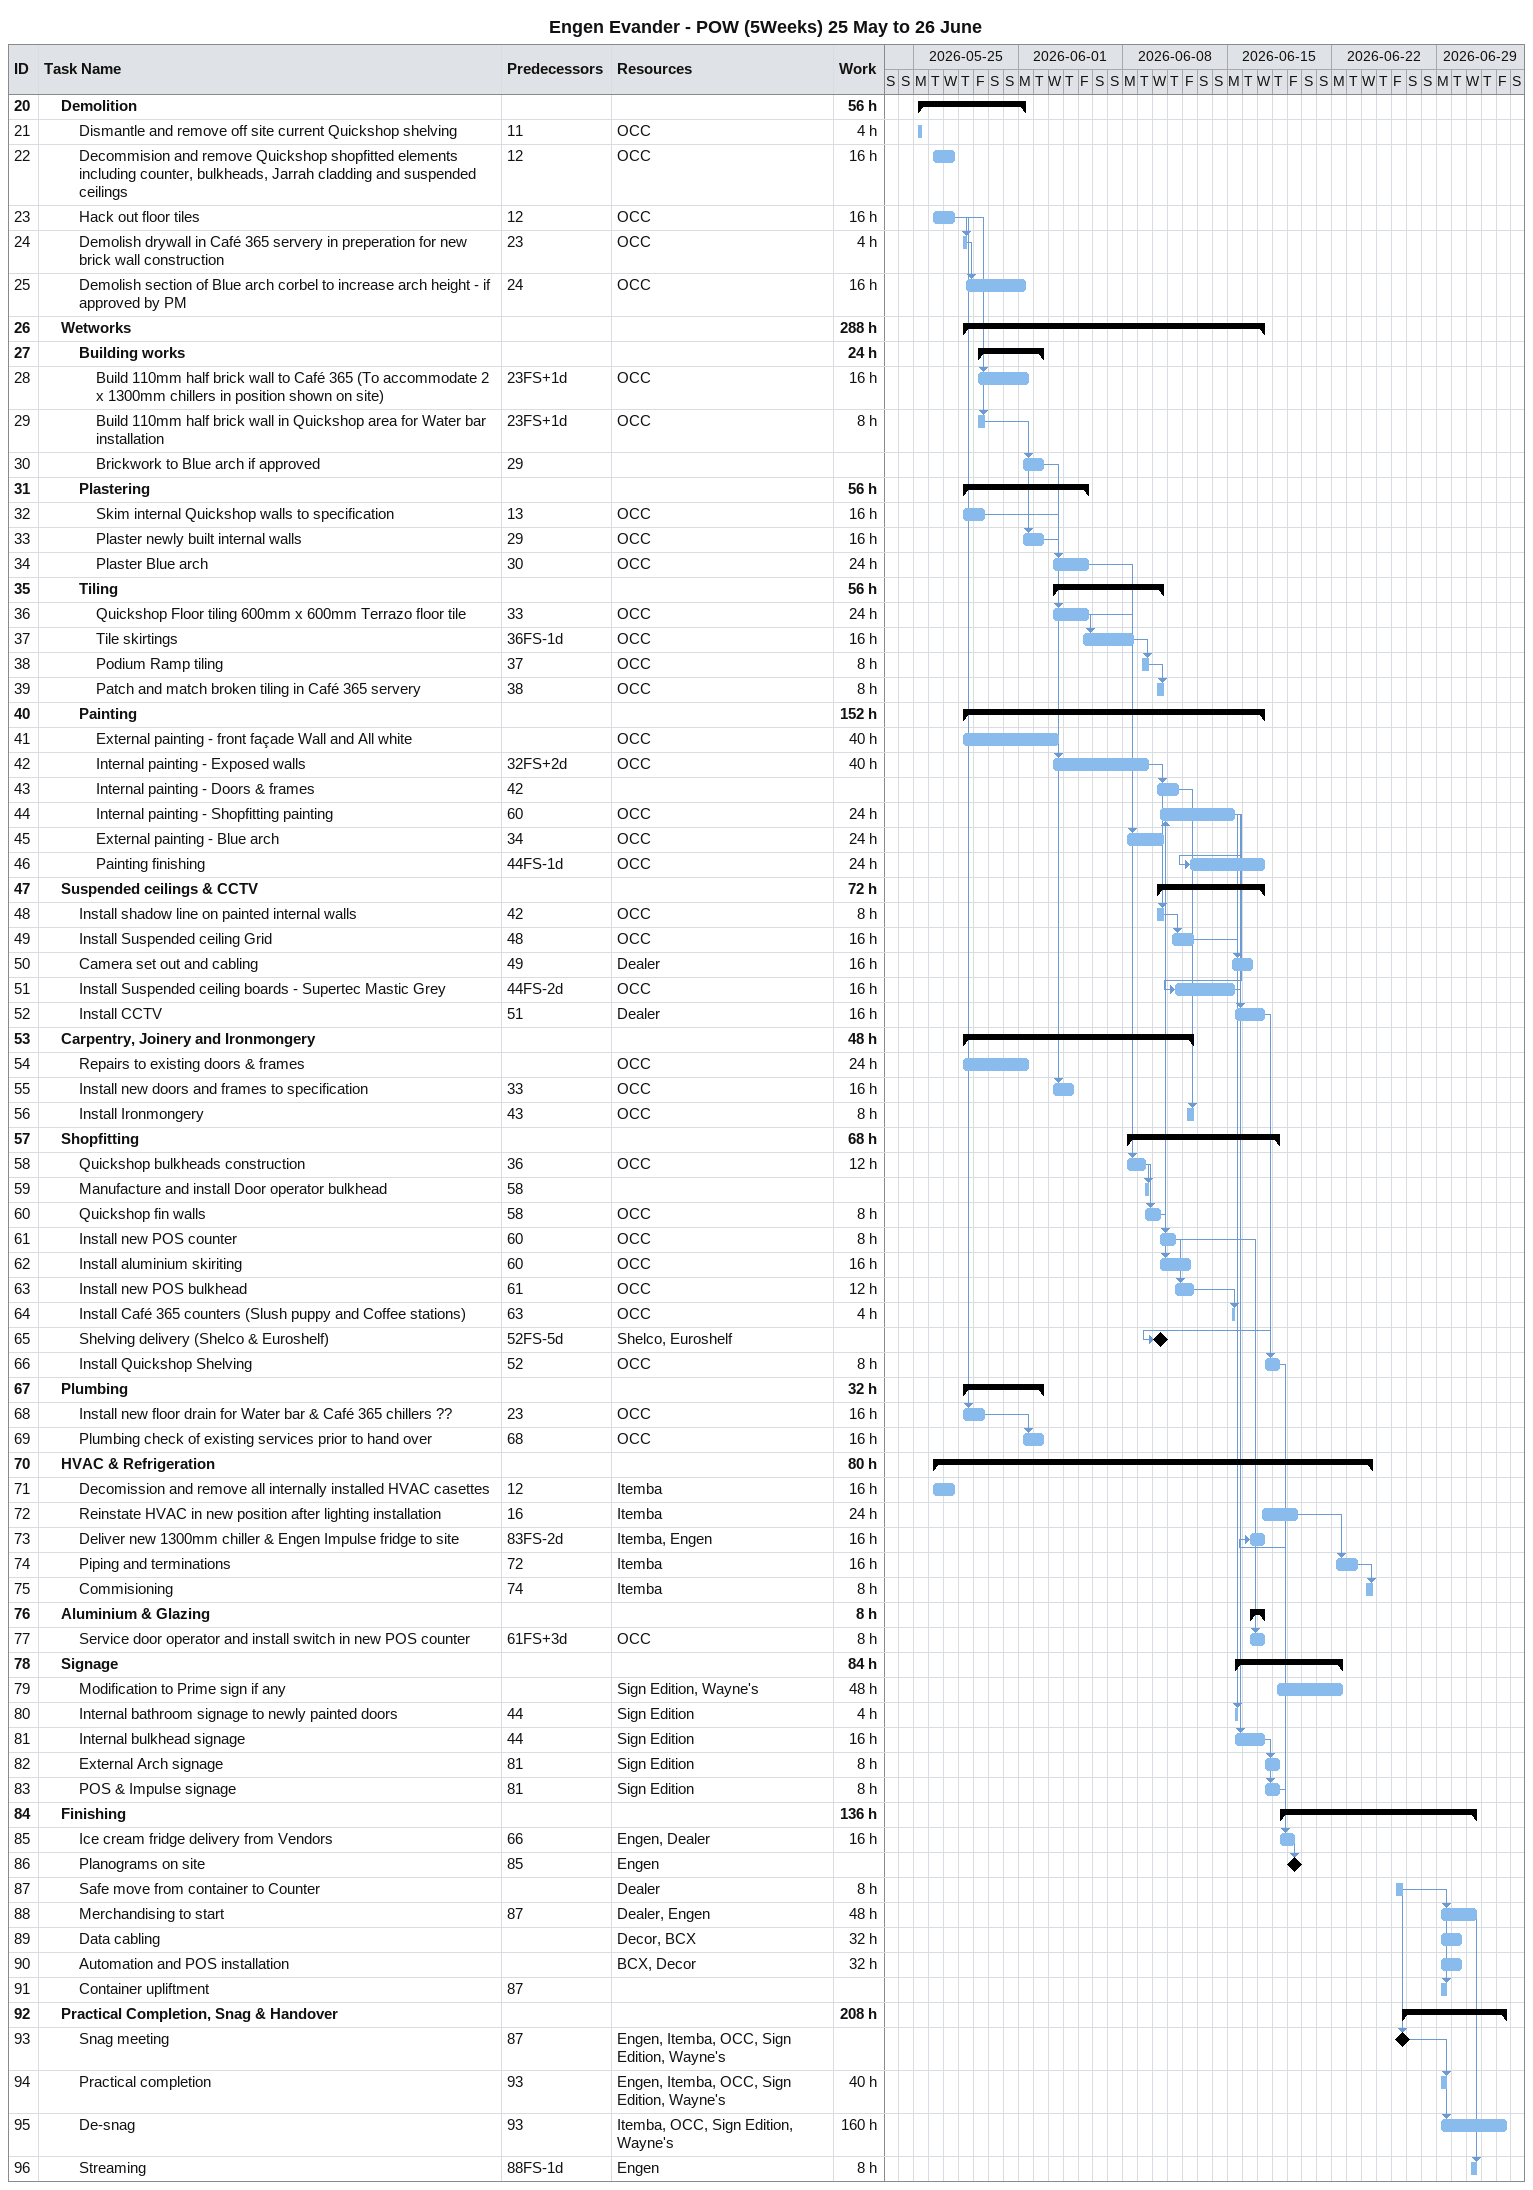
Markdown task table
Engen Evander - POW (5Weeks) 25 May to 26 June

| ID | Level | Task | Start | Finish | Predecessors | Resources | Work (h) |
|---|---|---|---|---|---|---|---|
| 20 | 2 | **Demolition** | 2026-05-25 | 2026-06-01 |  |  | 56 |
| 21 | 3 | Dismantle and remove off site current Quickshop shelving | 2026-05-25 | 2026-05-25 | 11 | OCC | 4 |
| 22 | 3 | Decommision and remove Quickshop shopfitted elements including counter, bulkheads, Jarrah cladding and suspended ceilings | 2026-05-26 | 2026-05-27 | 12 | OCC | 16 |
| 23 | 3 | Hack out floor tiles | 2026-05-26 | 2026-05-27 | 12 | OCC | 16 |
| 24 | 3 | Demolish drywall in Café 365 servery in preperation for new brick wall construction | 2026-05-28 | 2026-05-28 | 23 | OCC | 4 |
| 25 | 3 | Demolish section of Blue arch corbel to increase arch height - if approved by PM | 2026-05-28 | 2026-06-01 | 24 | OCC | 16 |
| 26 | 2 | **Wetworks** | 2026-05-28 | 2026-06-17 |  |  | 288 |
| 27 | 3 | **Building works** | 2026-05-29 | 2026-06-02 |  |  | 24 |
| 28 | 4 | Build 110mm half brick wall to Café 365 (To accommodate 2 x 1300mm chillers in position shown on site) | 2026-05-29 | 2026-06-01 | 23FS+1d | OCC | 16 |
| 29 | 4 | Build 110mm half brick wall in Quickshop area for Water bar installation | 2026-05-29 | 2026-05-29 | 23FS+1d | OCC | 8 |
| 30 | 4 | Brickwork to Blue arch if approved | 2026-06-01 | 2026-06-02 | 29 |  |  |
| 31 | 3 | **Plastering** | 2026-05-28 | 2026-06-05 |  |  | 56 |
| 32 | 4 | Skim internal Quickshop walls to specification | 2026-05-28 | 2026-05-29 | 13 | OCC | 16 |
| 33 | 4 | Plaster newly built internal walls | 2026-06-01 | 2026-06-02 | 29 | OCC | 16 |
| 34 | 4 | Plaster Blue arch | 2026-06-03 | 2026-06-05 | 30 | OCC | 24 |
| 35 | 3 | **Tiling** | 2026-06-03 | 2026-06-10 |  |  | 56 |
| 36 | 4 | Quickshop Floor tiling 600mm x 600mm Terrazo floor tile | 2026-06-03 | 2026-06-05 | 33 | OCC | 24 |
| 37 | 4 | Tile skirtings | 2026-06-05 | 2026-06-08 | 36FS-1d | OCC | 16 |
| 38 | 4 | Podium Ramp tiling | 2026-06-09 | 2026-06-09 | 37 | OCC | 8 |
| 39 | 4 | Patch and match broken tiling in Café 365 servery | 2026-06-10 | 2026-06-10 | 38 | OCC | 8 |
| 40 | 3 | **Painting** | 2026-05-28 | 2026-06-17 |  |  | 152 |
| 41 | 4 | External painting - front façade Wall and All white | 2026-05-28 | 2026-06-03 |  | OCC | 40 |
| 42 | 4 | Internal painting - Exposed walls | 2026-06-03 | 2026-06-09 | 32FS+2d | OCC | 40 |
| 43 | 4 | Internal painting - Doors & frames | 2026-06-10 | 2026-06-11 | 42 |  |  |
| 44 | 4 | Internal painting - Shopfitting painting | 2026-06-10 | 2026-06-15 | 60 | OCC | 24 |
| 45 | 4 | External painting - Blue arch | 2026-06-08 | 2026-06-10 | 34 | OCC | 24 |
| 46 | 4 | Painting finishing | 2026-06-12 | 2026-06-17 | 44FS-1d | OCC | 24 |
| 47 | 2 | **Suspended ceilings & CCTV** | 2026-06-10 | 2026-06-17 |  |  | 72 |
| 48 | 3 | Install shadow line on painted internal walls | 2026-06-10 | 2026-06-10 | 42 | OCC | 8 |
| 49 | 3 | Install Suspended ceiling Grid | 2026-06-11 | 2026-06-12 | 48 | OCC | 16 |
| 50 | 3 | Camera set out and cabling | 2026-06-15 | 2026-06-16 | 49 | Dealer | 16 |
| 51 | 3 | Install Suspended ceiling boards - Supertec Mastic Grey | 2026-06-11 | 2026-06-15 | 44FS-2d | OCC | 16 |
| 52 | 3 | Install CCTV | 2026-06-15 | 2026-06-17 | 51 | Dealer | 16 |
| 53 | 2 | **Carpentry, Joinery and Ironmongery** | 2026-05-28 | 2026-06-12 |  |  | 48 |
| 54 | 3 | Repairs to existing doors & frames | 2026-05-28 | 2026-06-01 |  | OCC | 24 |
| 55 | 3 | Install new doors and frames to specification | 2026-06-03 | 2026-06-04 | 33 | OCC | 16 |
| 56 | 3 | Install Ironmongery | 2026-06-12 | 2026-06-12 | 43 | OCC | 8 |
| 57 | 2 | **Shopfitting** | 2026-06-08 | 2026-06-18 |  |  | 68 |
| 58 | 3 | Quickshop bulkheads construction | 2026-06-08 | 2026-06-09 | 36 | OCC | 12 |
| 59 | 3 | Manufacture and install Door operator bulkhead | 2026-06-09 | 2026-06-09 | 58 |  |  |
| 60 | 3 | Quickshop fin walls | 2026-06-09 | 2026-06-10 | 58 | OCC | 8 |
| 61 | 3 | Install new POS counter | 2026-06-10 | 2026-06-11 | 60 | OCC | 8 |
| 62 | 3 | Install aluminium skiriting | 2026-06-10 | 2026-06-12 | 60 | OCC | 16 |
| 63 | 3 | Install new POS bulkhead | 2026-06-11 | 2026-06-12 | 61 | OCC | 12 |
| 64 | 3 | Install Café 365 counters (Slush puppy and Coffee stations) | 2026-06-15 | 2026-06-15 | 63 | OCC | 4 |
| 65 | 3 | Shelving delivery (Shelco & Euroshelf) (milestone) | 2026-06-10 | 2026-06-10 | 52FS-5d | Shelco, Euroshelf |  |
| 66 | 3 | Install Quickshop Shelving | 2026-06-17 | 2026-06-18 | 52 | OCC | 8 |
| 67 | 2 | **Plumbing** | 2026-05-28 | 2026-06-02 |  |  | 32 |
| 68 | 3 | Install new floor drain for Water bar & Café 365 chillers ?? | 2026-05-28 | 2026-05-29 | 23 | OCC | 16 |
| 69 | 3 | Plumbing check of existing services prior to hand over | 2026-06-01 | 2026-06-02 | 68 | OCC | 16 |
| 70 | 2 | **HVAC & Refrigeration** | 2026-05-26 | 2026-06-24 |  |  | 80 |
| 71 | 3 | Decomission and remove all internally installed HVAC casettes | 2026-05-26 | 2026-05-27 | 12 | Itemba | 16 |
| 72 | 3 | Reinstate HVAC in new position after lighting installation | 2026-06-17 | 2026-06-19 | 16 | Itemba | 24 |
| 73 | 3 | Deliver new 1300mm chiller & Engen Impulse fridge to site | 2026-06-16 | 2026-06-17 | 83FS-2d | Itemba, Engen | 16 |
| 74 | 3 | Piping and terminations | 2026-06-22 | 2026-06-23 | 72 | Itemba | 16 |
| 75 | 3 | Commisioning | 2026-06-24 | 2026-06-24 | 74 | Itemba | 8 |
| 76 | 2 | **Aluminium & Glazing** | 2026-06-16 | 2026-06-17 |  |  | 8 |
| 77 | 3 | Service door operator and install switch in new POS counter | 2026-06-16 | 2026-06-17 | 61FS+3d | OCC | 8 |
| 78 | 2 | **Signage** | 2026-06-15 | 2026-06-22 |  |  | 84 |
| 79 | 3 | Modification to Prime sign if any | 2026-06-18 | 2026-06-22 |  | Sign Edition, Wayne's | 48 |
| 80 | 3 | Internal bathroom signage to newly painted doors | 2026-06-15 | 2026-06-15 | 44 | Sign Edition | 4 |
| 81 | 3 | Internal bulkhead signage | 2026-06-15 | 2026-06-17 | 44 | Sign Edition | 16 |
| 82 | 3 | External Arch signage | 2026-06-17 | 2026-06-18 | 81 | Sign Edition | 8 |
| 83 | 3 | POS & Impulse signage | 2026-06-17 | 2026-06-18 | 81 | Sign Edition | 8 |
| 84 | 2 | **Finishing** | 2026-06-18 | 2026-07-01 |  |  | 136 |
| 85 | 3 | Ice cream fridge delivery from Vendors | 2026-06-18 | 2026-06-19 | 66 | Engen, Dealer | 16 |
| 86 | 3 | Planograms on site (milestone) | 2026-06-19 | 2026-06-19 | 85 | Engen |  |
| 87 | 3 | Safe move from container to Counter | 2026-06-26 | 2026-06-26 |  | Dealer | 8 |
| 88 | 3 | Merchandising to start | 2026-06-29 | 2026-07-01 | 87 | Dealer, Engen | 48 |
| 89 | 3 | Data cabling | 2026-06-29 | 2026-06-30 |  | Decor, BCX | 32 |
| 90 | 3 | Automation and POS installation | 2026-06-29 | 2026-06-30 |  | BCX, Decor | 32 |
| 91 | 3 | Container upliftment | 2026-06-29 | 2026-06-29 | 87 |  |  |
| 92 | 2 | **Practical Completion, Snag & Handover** | 2026-06-26 | 2026-07-03 |  |  | 208 |
| 93 | 3 | Snag meeting (milestone) | 2026-06-26 | 2026-06-26 | 87 | Engen, Itemba, OCC, Sign Edition, Wayne's |  |
| 94 | 3 | Practical completion | 2026-06-29 | 2026-06-29 | 93 | Engen, Itemba, OCC, Sign Edition, Wayne's | 40 |
| 95 | 3 | De-snag | 2026-06-29 | 2026-07-03 | 93 | Itemba, OCC, Sign Edition, Wayne's | 160 |
| 96 | 3 | Streaming | 2026-07-01 | 2026-07-01 | 88FS-1d | Engen | 8 |
